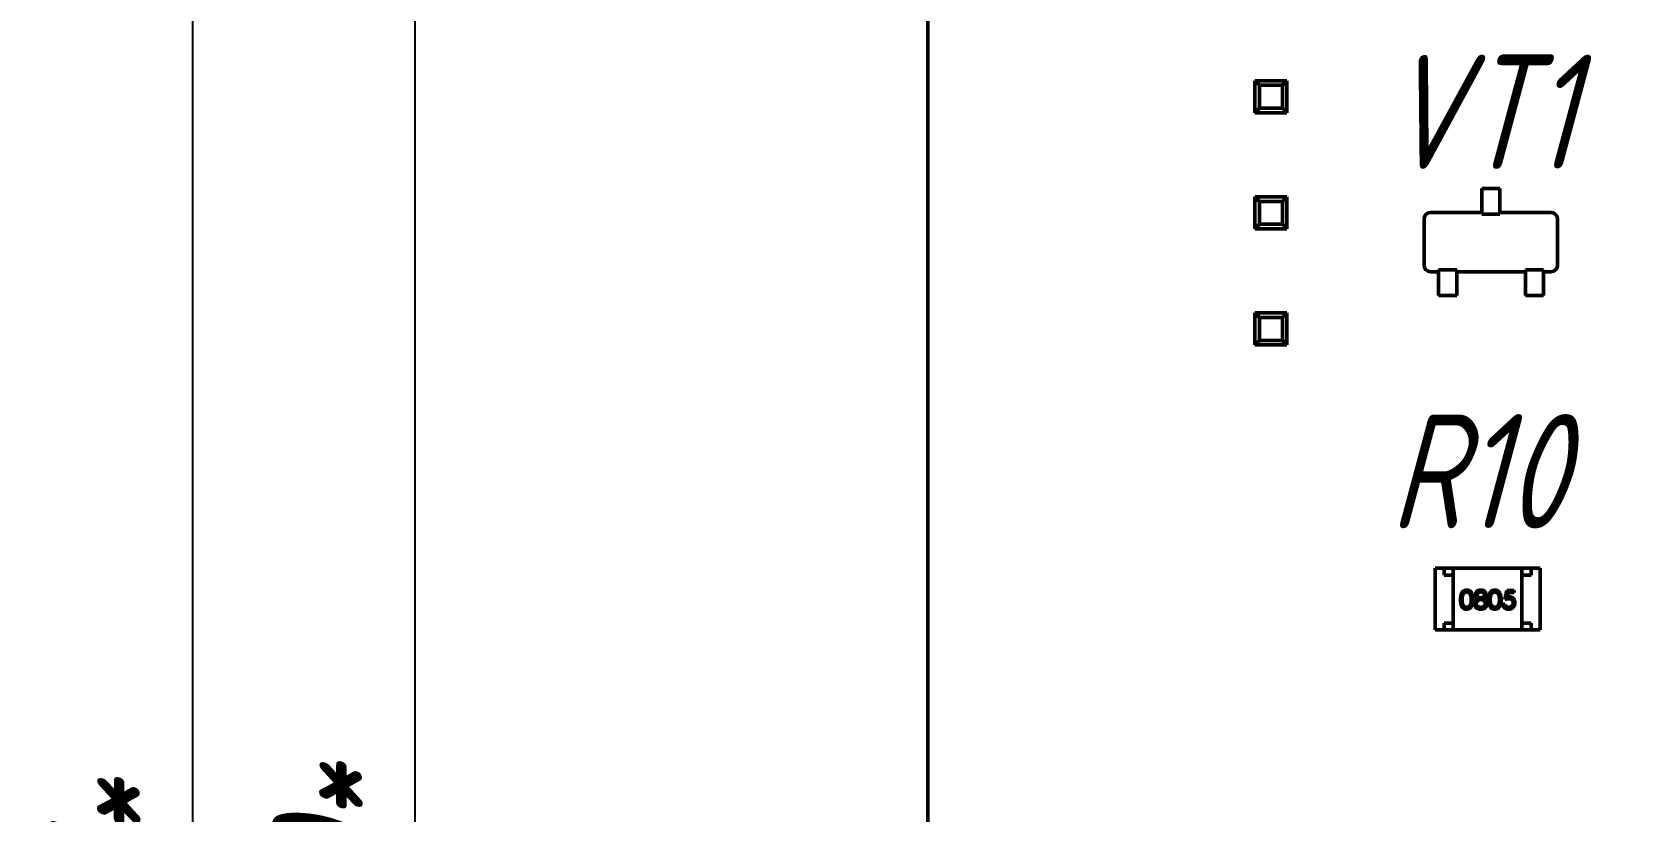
# Model space of a CAD drawing. Header units: millimetres. Extents: x 2803 to 446186229, y 1206 to 1506.
# Drawn here: x 2816.74 to 2851.5, y 1449.55 to 1466.6 of the extents above; entities that cross this region are included whole.
import ezdxf

# ---------------------------------------------------------------- set-up
doc = ezdxf.new("R2010")
doc.units = ezdxf.units.MM
doc.layers.add('Tonk', color=7, linetype='Continuous', lineweight=25)
doc.layers.add('Видимый контур (ГОСТ)', color=7, linetype='Continuous', lineweight=50)
doc.styles.get("Standard").update_dxf_attribs({"font": '', "width": 0.8, "oblique": 15})
doc.styles.get('Standard').set_extended_font_data('GOST type B')
doc.dimstyles.new('ISO-25', dxfattribs={"dimtxt": 2.5, "dimasz": 2.5, "dimexe": 1.25, "dimexo": 0, "dimtad": 1, "dimtxsty": 'Standard', "dimcen": 2.5, "dimadec": 0, "dimazin": 0, "dimtfac": 1, "dimtmove": 0, "dimatfit": 3, "dimfxl": 1, "dimarcsym": 0})

# ---------------------------------------------------------------- blocks, each defined once
blk = doc.blocks.new('*D35')
at = {"layer": 'Tonk', "color": 0, "lineweight": -2, "transparency": 16777216}
for p, q in [((2840.765, 1475.003), (2819.001, 1475.003)), ((2820.251, 1472.503), (2820.251, 1423.798)), ((2858.601, 1421.298), (2819.001, 1421.298))]:
    blk.add_line(p, q, dxfattribs=at)
at = {"layer": 'Tonk', "color": 0, "transparency": 16777216}
for points in [[(2819.834, 1472.503), (2820.668, 1472.503), (2820.251, 1475.003)], [(2819.834, 1423.798), (2820.668, 1423.798), (2820.251, 1421.298)]]:
    blk.add_solid(points, dxfattribs=at)
at = {"layer": 'Tonk', "color": 0, "transparency": 16777216, "insert": (2818.376, 1448.151), "char_height": 2.5, "attachment_point": 5, "rotation": 90}
blk.add_mtext('57*', dxfattribs=at)
blk = doc.blocks.new('*D46')
at = {"layer": 'Tonk', "color": 0, "lineweight": -2, "transparency": 16777216}
for p, q in [((2837.49, 1472.009), (2823.862, 1472.009)), ((2825.112, 1469.509), (2825.112, 1427.519)), ((2837.49, 1425.019), (2823.862, 1425.019))]:
    blk.add_line(p, q, dxfattribs=at)
at = {"layer": 'Tonk', "color": 0, "transparency": 16777216}
for points in [[(2824.695, 1469.509), (2825.528, 1469.509), (2825.112, 1472.009)], [(2824.695, 1427.519), (2825.528, 1427.519), (2825.112, 1425.019)]]:
    blk.add_solid(points, dxfattribs=at)
at = {"layer": 'Tonk', "color": 0, "transparency": 16777216, "insert": (2823.237, 1448.514), "char_height": 2.5, "attachment_point": 5, "rotation": 90}
blk.add_mtext('50*', dxfattribs=at)

msp = doc.modelspace()

# ---------------------------------------------------------------- linework, layer by layer
at = {"layer": 'Видимый контур (ГОСТ)'}
for p, q in [((2836.34, 1425.959), (2836.335, 1470.574)), ((2843.49, 1464.829), (2843.49, 1465.529)), ((2843.49, 1465.529), (2844.19, 1465.529)), ((2843.59, 1465.429), (2843.49, 1465.529)), ((2843.59, 1464.929), (2843.59, 1465.429)), ((2843.59, 1465.429), (2844.09, 1465.429)), ((2844.19, 1465.529), (2844.09, 1465.429)), ((2844.09, 1465.429), (2844.09, 1464.929)), ((2844.19, 1465.529), (2844.19, 1464.829)), ((2843.59, 1464.929), (2843.49, 1464.829)), ((2844.19, 1464.829), (2843.49, 1464.829)), ((2844.09, 1464.929), (2843.59, 1464.929)), ((2844.19, 1464.829), (2844.09, 1464.929)), ((2843.49, 1462.289), (2843.49, 1462.989)), ((2843.49, 1462.989), (2844.19, 1462.989)), ((2843.59, 1462.889), (2843.49, 1462.989)), ((2844.19, 1462.989), (2844.09, 1462.889)), ((2844.19, 1462.989), (2844.19, 1462.289)), ((2848.45, 1463.169), (2848.45, 1462.944)), ((2848.45, 1463.169), (2848.85, 1463.169)), ((2848.85, 1463.169), (2848.85, 1462.944)), ((2843.59, 1462.389), (2843.59, 1462.889)), ((2843.59, 1462.889), (2844.09, 1462.889)), ((2844.09, 1462.889), (2844.09, 1462.389)), ((2848.45, 1462.649), (2847.335, 1462.649)), ((2848.45, 1462.944), (2848.45, 1462.894)), ((2848.45, 1462.894), (2848.45, 1462.853)), ((2848.45, 1462.654), (2848.45, 1462.853)), ((2848.45, 1462.654), (2848.45, 1462.608)), ((2848.85, 1462.944), (2848.85, 1462.894)), ((2848.85, 1462.894), (2848.85, 1462.853)), ((2848.85, 1462.654), (2848.85, 1462.853)), ((2848.85, 1462.654), (2848.85, 1462.608)), ((2849.965, 1462.649), (2848.85, 1462.649)), ((2843.59, 1462.389), (2843.49, 1462.289)), ((2844.19, 1462.289), (2843.49, 1462.289)), ((2844.09, 1462.389), (2843.59, 1462.389)), ((2844.19, 1462.289), (2844.09, 1462.389)), ((2847.19, 1462.504), (2847.19, 1461.493)), ((2848.85, 1462.608), (2848.45, 1462.608)), ((2850.11, 1461.493), (2850.11, 1462.504)), ((2847.335, 1461.349), (2847.505, 1461.349)), ((2847.905, 1461.389), (2847.505, 1461.389)), ((2847.505, 1461.343), (2847.505, 1461.389)), ((2847.505, 1461.343), (2847.505, 1461.145)), ((2847.905, 1461.343), (2847.905, 1461.389)), ((2847.905, 1461.349), (2849.405, 1461.349)), ((2847.905, 1461.343), (2847.905, 1461.145)), ((2849.805, 1461.389), (2849.405, 1461.389)), ((2849.405, 1461.343), (2849.405, 1461.389)), ((2849.405, 1461.343), (2849.405, 1461.145)), ((2849.805, 1461.343), (2849.805, 1461.389)), ((2849.805, 1461.349), (2849.965, 1461.349)), ((2849.805, 1461.343), (2849.805, 1461.145)), ((2847.505, 1461.103), (2847.505, 1461.145)), ((2847.505, 1461.053), (2847.505, 1461.103)), ((2847.505, 1460.829), (2847.505, 1461.053)), ((2847.905, 1461.103), (2847.905, 1461.145)), ((2847.905, 1461.053), (2847.905, 1461.103)), ((2847.905, 1460.829), (2847.905, 1461.053)), ((2849.405, 1461.103), (2849.405, 1461.145)), ((2849.405, 1461.053), (2849.405, 1461.103)), ((2849.405, 1460.829), (2849.405, 1461.053)), ((2849.805, 1461.103), (2849.805, 1461.145)), ((2849.805, 1461.053), (2849.805, 1461.103)), ((2849.805, 1460.829), (2849.805, 1461.053)), ((2847.505, 1460.829), (2847.905, 1460.829)), ((2849.405, 1460.829), (2849.805, 1460.829)), ((2843.49, 1459.749), (2843.49, 1460.449)), ((2843.49, 1460.449), (2844.19, 1460.449)), ((2843.59, 1460.349), (2843.49, 1460.449)), ((2843.59, 1459.849), (2843.59, 1460.349)), ((2843.59, 1460.349), (2844.09, 1460.349)), ((2844.19, 1460.449), (2844.09, 1460.349)), ((2844.09, 1460.349), (2844.09, 1459.849)), ((2844.19, 1460.449), (2844.19, 1459.749)), ((2843.59, 1459.849), (2843.49, 1459.749)), ((2844.19, 1459.749), (2843.49, 1459.749)), ((2844.09, 1459.849), (2843.59, 1459.849)), ((2844.19, 1459.749), (2844.09, 1459.849)), ((2847.43, 1453.514), (2847.43, 1454.864)), ((2847.43, 1454.864), (2847.63, 1454.864)), ((2847.83, 1454.864), (2847.63, 1454.864)), ((2847.63, 1454.864), (2847.63, 1454.714)), ((2847.63, 1454.714), (2847.83, 1454.714)), ((2849.33, 1454.864), (2847.83, 1454.864)), ((2847.83, 1454.864), (2847.83, 1453.514)), ((2847.83, 1453.664), (2847.83, 1454.714)), ((2849.53, 1454.864), (2849.33, 1454.864)), ((2849.33, 1454.864), (2849.33, 1453.514)), ((2849.33, 1454.714), (2849.53, 1454.714)), ((2849.33, 1453.664), (2849.33, 1454.714)), ((2849.73, 1454.864), (2849.53, 1454.864)), ((2849.53, 1454.714), (2849.53, 1454.864)), ((2849.73, 1453.514), (2849.73, 1454.864)), ((2848.957, 1454.176), (2848.998, 1454.376)), ((2848.998, 1454.376), (2849.162, 1454.376)), ((2849.026, 1454.335), (2849.004, 1454.23)), ((2849.162, 1454.335), (2849.026, 1454.335)), ((2849.162, 1454.376), (2849.162, 1454.335)), ((2848.916, 1454.078), (2848.951, 1454.078)), ((2847.63, 1453.664), (2847.63, 1453.514)), ((2847.83, 1453.664), (2847.63, 1453.664)), ((2849.53, 1453.664), (2849.33, 1453.664)), ((2849.53, 1453.514), (2849.53, 1453.664)), ((2847.43, 1453.514), (2847.63, 1453.514)), ((2847.63, 1453.514), (2847.83, 1453.514)), ((2849.33, 1453.514), (2847.83, 1453.514)), ((2849.33, 1453.514), (2849.53, 1453.514)), ((2849.73, 1453.514), (2849.53, 1453.514))]:
    msp.add_line(p, q, dxfattribs=at)
for centre, start, end in [((2843.84, 1465.179), 89.5435, 90.4565), ((2843.84, 1462.639), 89.525, 90.475), ((2843.84, 1460.099), 89.5073, 90.4927)]:
    msp.add_arc(centre, 0.35, start, end, dxfattribs=at)
for centre, major_axis, start_param, end_param in [((2847.345, 1462.493), (-0.113, 0.113), 5.531306, 7.035065), ((2849.955, 1462.493), (0.113, 0.113), 5.531306, 7.035065), ((2847.345, 1461.504), (0.113, 0.113), 2.389713, 3.893472), ((2849.955, 1461.504), (-0.113, 0.113), 2.389713, 3.893472)]:
    msp.add_ellipse(centre, major_axis=major_axis, ratio=0.935113, start_param=start_param, end_param=end_param, dxfattribs=at)
for points, knots in [([(2847.987, 1454.176), (2847.987, 1454.182), (2847.987, 1454.194), (2847.988, 1454.213), (2847.99, 1454.23), (2847.991, 1454.246), (2847.994, 1454.26), (2847.997, 1454.274), (2848, 1454.286), (2848.004, 1454.298), (2848.008, 1454.309), (2848.013, 1454.318), (2848.019, 1454.328), (2848.024, 1454.336), (2848.031, 1454.344), (2848.037, 1454.351), (2848.044, 1454.358), (2848.052, 1454.364), (2848.06, 1454.369), (2848.068, 1454.374), (2848.076, 1454.377), (2848.085, 1454.38), (2848.093, 1454.383), (2848.102, 1454.385), (2848.112, 1454.386), (2848.118, 1454.386), (2848.121, 1454.386)], [0, 0, 0, 0, 0.068595, 0.133246, 0.194313, 0.251279, 0.304513, 0.354235, 0.400481, 0.443411, 0.484015, 0.523252, 0.561042, 0.5979, 0.633518, 0.668314, 0.702496, 0.736685, 0.770293, 0.803437, 0.835913, 0.86846, 0.900847, 0.933467, 0.966258, 1, 1, 1, 1]), ([(2848.122, 1454.345), (2848.118, 1454.345), (2848.109, 1454.344), (2848.096, 1454.341), (2848.083, 1454.335), (2848.073, 1454.329), (2848.066, 1454.323), (2848.06, 1454.318), (2848.055, 1454.312), (2848.051, 1454.306), (2848.046, 1454.299), (2848.042, 1454.292), (2848.039, 1454.284), (2848.035, 1454.276), (2848.032, 1454.267), (2848.03, 1454.257), (2848.028, 1454.246), (2848.026, 1454.234), (2848.025, 1454.221), (2848.024, 1454.207), (2848.023, 1454.192), (2848.023, 1454.181), (2848.023, 1454.176)], [0, 0, 0, 0, 0.060387, 0.120883, 0.182755, 0.247811, 0.281299, 0.315088, 0.349702, 0.384857, 0.420966, 0.458511, 0.497175, 0.537602, 0.580503, 0.627468, 0.678388, 0.733983, 0.793747, 0.857714, 0.926698, 1, 1, 1, 1]), ([(2848.121, 1454.386), (2848.124, 1454.386), (2848.131, 1454.386), (2848.14, 1454.385), (2848.149, 1454.383), (2848.158, 1454.381), (2848.167, 1454.377), (2848.175, 1454.374), (2848.183, 1454.369), (2848.191, 1454.364), (2848.199, 1454.358), (2848.206, 1454.351), (2848.213, 1454.344), (2848.219, 1454.336), (2848.225, 1454.327), (2848.231, 1454.317), (2848.236, 1454.307), (2848.241, 1454.296), (2848.245, 1454.284), (2848.249, 1454.272), (2848.252, 1454.258), (2848.255, 1454.243), (2848.257, 1454.228), (2848.258, 1454.211), (2848.259, 1454.194), (2848.259, 1454.182), (2848.259, 1454.176)], [0, 0, 0, 0, 0.033788, 0.067194, 0.099862, 0.132567, 0.165151, 0.197913, 0.231319, 0.265083, 0.299255, 0.334399, 0.369943, 0.406284, 0.444064, 0.482998, 0.523354, 0.565537, 0.609613, 0.656391, 0.705885, 0.758325, 0.813832, 0.872795, 0.934722, 1, 1, 1, 1]), ([(2848.223, 1454.176), (2848.223, 1454.181), (2848.223, 1454.19), (2848.223, 1454.204), (2848.221, 1454.217), (2848.22, 1454.229), (2848.218, 1454.241), (2848.216, 1454.252), (2848.213, 1454.263), (2848.21, 1454.272), (2848.206, 1454.281), (2848.203, 1454.29), (2848.198, 1454.298), (2848.194, 1454.305), (2848.189, 1454.312), (2848.184, 1454.318), (2848.178, 1454.323), (2848.171, 1454.329), (2848.161, 1454.335), (2848.148, 1454.341), (2848.135, 1454.344), (2848.127, 1454.345), (2848.122, 1454.345)], [0, 0, 0, 0, 0.065681, 0.128486, 0.188175, 0.245106, 0.299448, 0.350823, 0.399942, 0.446672, 0.491255, 0.533376, 0.573853, 0.612526, 0.649597, 0.685532, 0.720106, 0.753838, 0.818925, 0.880493, 0.940311, 1, 1, 1, 1]), ([(2848.316, 1454.283), (2848.316, 1454.288), (2848.316, 1454.296), (2848.319, 1454.309), (2848.324, 1454.321), (2848.331, 1454.334), (2848.339, 1454.345), (2848.349, 1454.356), (2848.361, 1454.365), (2848.374, 1454.372), (2848.387, 1454.378), (2848.402, 1454.383), (2848.417, 1454.386), (2848.428, 1454.386), (2848.433, 1454.386)], [0, 0, 0, 0, 0.074058, 0.14887, 0.226668, 0.307735, 0.391157, 0.473929, 0.557928, 0.644989, 0.733364, 0.821092, 0.909287, 1, 1, 1, 1]), ([(2848.431, 1454.345), (2848.428, 1454.345), (2848.422, 1454.345), (2848.414, 1454.344), (2848.407, 1454.343), (2848.399, 1454.341), (2848.392, 1454.338), (2848.386, 1454.335), (2848.38, 1454.331), (2848.374, 1454.327), (2848.369, 1454.322), (2848.364, 1454.317), (2848.36, 1454.312), (2848.357, 1454.307), (2848.355, 1454.301), (2848.353, 1454.295), (2848.352, 1454.289), (2848.351, 1454.285), (2848.351, 1454.283)], [0, 0, 0, 0, 0.075243, 0.147209, 0.216447, 0.284025, 0.350655, 0.415031, 0.47963, 0.544652, 0.608044, 0.667828, 0.725114, 0.780992, 0.835527, 0.889438, 0.944072, 1, 1, 1, 1]), ([(2848.51, 1454.284), (2848.51, 1454.286), (2848.51, 1454.289), (2848.509, 1454.295), (2848.508, 1454.3), (2848.505, 1454.306), (2848.502, 1454.311), (2848.499, 1454.316), (2848.495, 1454.321), (2848.49, 1454.326), (2848.485, 1454.33), (2848.479, 1454.334), (2848.472, 1454.338), (2848.465, 1454.34), (2848.457, 1454.342), (2848.449, 1454.344), (2848.44, 1454.345), (2848.434, 1454.345), (2848.431, 1454.345)], [0, 0, 0, 0, 0.050902, 0.101034, 0.151084, 0.203062, 0.256248, 0.310847, 0.368769, 0.430015, 0.49252, 0.556049, 0.621996, 0.690192, 0.761385, 0.836356, 0.915487, 1, 1, 1, 1]), ([(2848.433, 1454.386), (2848.438, 1454.386), (2848.448, 1454.386), (2848.463, 1454.383), (2848.477, 1454.378), (2848.49, 1454.372), (2848.503, 1454.365), (2848.514, 1454.355), (2848.523, 1454.345), (2848.531, 1454.333), (2848.538, 1454.321), (2848.543, 1454.309), (2848.546, 1454.296), (2848.546, 1454.287), (2848.546, 1454.282)], [0, 0, 0, 0, 0.08941, 0.176306, 0.262626, 0.349446, 0.435498, 0.518928, 0.601355, 0.684256, 0.765807, 0.844877, 0.92228, 1, 1, 1, 1]), ([(2848.603, 1454.176), (2848.603, 1454.182), (2848.603, 1454.194), (2848.604, 1454.213), (2848.605, 1454.23), (2848.607, 1454.246), (2848.609, 1454.26), (2848.612, 1454.274), (2848.615, 1454.286), (2848.619, 1454.298), (2848.624, 1454.309), (2848.629, 1454.318), (2848.634, 1454.328), (2848.64, 1454.336), (2848.646, 1454.344), (2848.653, 1454.351), (2848.66, 1454.358), (2848.667, 1454.364), (2848.675, 1454.369), (2848.683, 1454.374), (2848.692, 1454.377), (2848.7, 1454.38), (2848.709, 1454.383), (2848.718, 1454.385), (2848.727, 1454.386), (2848.733, 1454.386), (2848.736, 1454.386)], [0, 0, 0, 0, 0.068595, 0.133246, 0.194313, 0.251279, 0.304513, 0.354235, 0.400481, 0.443411, 0.484015, 0.523252, 0.561042, 0.5979, 0.633518, 0.668314, 0.702496, 0.736685, 0.770293, 0.803437, 0.835913, 0.86846, 0.900847, 0.933467, 0.966258, 1, 1, 1, 1]), ([(2848.738, 1454.345), (2848.733, 1454.345), (2848.724, 1454.344), (2848.711, 1454.341), (2848.699, 1454.335), (2848.689, 1454.329), (2848.681, 1454.323), (2848.676, 1454.318), (2848.671, 1454.312), (2848.666, 1454.306), (2848.662, 1454.299), (2848.658, 1454.292), (2848.654, 1454.284), (2848.651, 1454.276), (2848.648, 1454.267), (2848.645, 1454.257), (2848.643, 1454.246), (2848.642, 1454.234), (2848.64, 1454.221), (2848.639, 1454.207), (2848.639, 1454.192), (2848.639, 1454.181), (2848.639, 1454.176)], [0, 0, 0, 0, 0.060387, 0.120883, 0.182755, 0.247811, 0.281299, 0.315088, 0.349702, 0.384857, 0.420966, 0.458511, 0.497175, 0.537602, 0.580503, 0.627468, 0.678388, 0.733983, 0.793747, 0.857714, 0.926698, 1, 1, 1, 1]), ([(2848.736, 1454.386), (2848.74, 1454.386), (2848.746, 1454.386), (2848.755, 1454.385), (2848.764, 1454.383), (2848.773, 1454.381), (2848.782, 1454.377), (2848.79, 1454.374), (2848.799, 1454.369), (2848.807, 1454.364), (2848.814, 1454.358), (2848.822, 1454.351), (2848.828, 1454.344), (2848.835, 1454.336), (2848.841, 1454.327), (2848.846, 1454.317), (2848.852, 1454.307), (2848.856, 1454.296), (2848.861, 1454.284), (2848.864, 1454.272), (2848.868, 1454.258), (2848.87, 1454.243), (2848.872, 1454.228), (2848.874, 1454.211), (2848.874, 1454.194), (2848.874, 1454.182), (2848.874, 1454.176)], [0, 0, 0, 0, 0.033788, 0.067194, 0.099862, 0.132567, 0.165151, 0.197913, 0.231319, 0.265083, 0.299255, 0.334399, 0.369943, 0.406284, 0.444064, 0.482998, 0.523354, 0.565537, 0.609613, 0.656391, 0.705885, 0.758325, 0.813832, 0.872795, 0.934722, 1, 1, 1, 1]), ([(2848.839, 1454.176), (2848.839, 1454.181), (2848.838, 1454.19), (2848.838, 1454.204), (2848.837, 1454.217), (2848.835, 1454.229), (2848.833, 1454.241), (2848.831, 1454.252), (2848.828, 1454.263), (2848.825, 1454.272), (2848.822, 1454.281), (2848.818, 1454.29), (2848.814, 1454.298), (2848.809, 1454.305), (2848.804, 1454.312), (2848.799, 1454.318), (2848.794, 1454.323), (2848.786, 1454.329), (2848.776, 1454.335), (2848.764, 1454.341), (2848.751, 1454.344), (2848.742, 1454.345), (2848.738, 1454.345)], [0, 0, 0, 0, 0.065681, 0.128486, 0.188175, 0.245106, 0.299448, 0.350823, 0.399942, 0.446672, 0.491255, 0.533376, 0.573853, 0.612526, 0.649597, 0.685532, 0.720106, 0.753838, 0.818925, 0.880493, 0.940311, 1, 1, 1, 1]), ([(2848.121, 1453.966), (2848.118, 1453.966), (2848.112, 1453.966), (2848.102, 1453.967), (2848.094, 1453.968), (2848.085, 1453.971), (2848.076, 1453.974), (2848.068, 1453.978), (2848.06, 1453.982), (2848.052, 1453.987), (2848.045, 1453.993), (2848.038, 1454), (2848.031, 1454.007), (2848.025, 1454.015), (2848.019, 1454.024), (2848.014, 1454.033), (2848.009, 1454.043), (2848.004, 1454.053), (2848, 1454.065), (2847.997, 1454.078), (2847.994, 1454.091), (2847.991, 1454.106), (2847.99, 1454.122), (2847.988, 1454.139), (2847.987, 1454.157), (2847.987, 1454.169), (2847.987, 1454.176)], [0, 0, 0, 0, 0.033787, 0.066622, 0.099285, 0.131361, 0.163585, 0.196104, 0.228902, 0.262158, 0.295991, 0.330218, 0.36506, 0.400951, 0.43762, 0.475708, 0.515381, 0.556414, 0.599765, 0.646424, 0.696431, 0.749782, 0.806573, 0.867436, 0.931887, 1, 1, 1, 1]), ([(2848.023, 1454.176), (2848.023, 1454.17), (2848.023, 1454.16), (2848.024, 1454.145), (2848.025, 1454.131), (2848.026, 1454.118), (2848.028, 1454.106), (2848.03, 1454.095), (2848.032, 1454.085), (2848.035, 1454.076), (2848.039, 1454.067), (2848.042, 1454.06), (2848.046, 1454.052), (2848.05, 1454.046), (2848.055, 1454.04), (2848.06, 1454.034), (2848.066, 1454.029), (2848.073, 1454.023), (2848.083, 1454.016), (2848.096, 1454.011), (2848.109, 1454.007), (2848.118, 1454.007), (2848.122, 1454.007)], [0, 0, 0, 0, 0.072951, 0.141584, 0.205926, 0.265301, 0.320597, 0.371817, 0.41879, 0.461699, 0.502134, 0.540804, 0.578181, 0.614297, 0.649678, 0.684299, 0.718359, 0.752081, 0.817652, 0.879722, 0.939966, 1, 1, 1, 1]), ([(2848.259, 1454.176), (2848.259, 1454.169), (2848.259, 1454.158), (2848.258, 1454.14), (2848.257, 1454.124), (2848.255, 1454.108), (2848.252, 1454.094), (2848.249, 1454.08), (2848.246, 1454.067), (2848.241, 1454.056), (2848.237, 1454.045), (2848.231, 1454.035), (2848.226, 1454.025), (2848.22, 1454.016), (2848.213, 1454.008), (2848.207, 1454.001), (2848.199, 1453.994), (2848.192, 1453.988), (2848.183, 1453.983), (2848.175, 1453.978), (2848.167, 1453.974), (2848.158, 1453.971), (2848.149, 1453.969), (2848.14, 1453.967), (2848.131, 1453.966), (2848.124, 1453.966), (2848.121, 1453.966)], [0, 0, 0, 0, 0.065063, 0.126773, 0.185516, 0.240765, 0.29298, 0.34225, 0.388919, 0.432776, 0.474628, 0.514775, 0.553606, 0.591426, 0.628028, 0.663804, 0.698984, 0.733591, 0.767628, 0.801208, 0.834264, 0.866981, 0.89972, 0.932702, 0.966176, 1, 1, 1, 1]), ([(2848.122, 1454.007), (2848.127, 1454.007), (2848.136, 1454.007), (2848.148, 1454.011), (2848.161, 1454.016), (2848.171, 1454.022), (2848.178, 1454.028), (2848.184, 1454.033), (2848.189, 1454.039), (2848.193, 1454.045), (2848.198, 1454.052), (2848.201, 1454.059), (2848.205, 1454.067), (2848.207, 1454.072), (2848.208, 1454.075)], [0, 0, 0, 0, 0.112813, 0.225394, 0.339595, 0.459675, 0.521735, 0.583926, 0.648174, 0.713881, 0.781004, 0.851451, 0.924051, 1, 1, 1, 1]), ([(2848.208, 1454.075), (2848.209, 1454.079), (2848.212, 1454.086), (2848.215, 1454.097), (2848.217, 1454.109), (2848.22, 1454.121), (2848.221, 1454.134), (2848.222, 1454.148), (2848.223, 1454.161), (2848.223, 1454.171), (2848.223, 1454.176)], [0, 0, 0, 0, 0.110588, 0.224542, 0.342503, 0.464324, 0.590756, 0.722227, 0.858843, 1, 1, 1, 1]), ([(2848.295, 1454.089), (2848.295, 1454.092), (2848.295, 1454.097), (2848.296, 1454.106), (2848.298, 1454.114), (2848.3, 1454.121), (2848.302, 1454.129), (2848.305, 1454.136), (2848.309, 1454.143), (2848.314, 1454.15), (2848.319, 1454.157), (2848.324, 1454.164), (2848.331, 1454.17), (2848.338, 1454.176), (2848.346, 1454.182), (2848.355, 1454.188), (2848.364, 1454.193), (2848.371, 1454.197), (2848.374, 1454.199)], [0, 0, 0, 0, 0.058854, 0.116315, 0.172675, 0.22878, 0.28458, 0.340257, 0.39663, 0.453507, 0.512318, 0.572648, 0.636022, 0.702363, 0.771483, 0.844184, 0.92007, 1, 1, 1, 1]), ([(2848.43, 1453.966), (2848.425, 1453.966), (2848.415, 1453.966), (2848.399, 1453.968), (2848.385, 1453.971), (2848.372, 1453.975), (2848.36, 1453.98), (2848.349, 1453.987), (2848.338, 1453.995), (2848.329, 1454.004), (2848.321, 1454.014), (2848.314, 1454.024), (2848.308, 1454.034), (2848.303, 1454.044), (2848.3, 1454.055), (2848.297, 1454.066), (2848.295, 1454.078), (2848.295, 1454.085), (2848.295, 1454.089)], [0, 0, 0, 0, 0.078556, 0.152863, 0.22356, 0.290375, 0.355403, 0.418291, 0.480389, 0.543073, 0.604924, 0.664398, 0.721943, 0.778375, 0.83383, 0.888861, 0.944089, 1, 1, 1, 1]), ([(2848.374, 1454.199), (2848.369, 1454.201), (2848.36, 1454.206), (2848.348, 1454.215), (2848.338, 1454.225), (2848.33, 1454.235), (2848.323, 1454.247), (2848.319, 1454.259), (2848.316, 1454.271), (2848.316, 1454.279), (2848.316, 1454.283)], [0, 0, 0, 0, 0.14586, 0.282426, 0.41085, 0.535029, 0.654701, 0.770133, 0.884556, 1, 1, 1, 1]), ([(2848.433, 1454.176), (2848.43, 1454.176), (2848.423, 1454.176), (2848.412, 1454.174), (2848.402, 1454.172), (2848.393, 1454.169), (2848.384, 1454.166), (2848.376, 1454.161), (2848.368, 1454.156), (2848.36, 1454.149), (2848.353, 1454.143), (2848.347, 1454.136), (2848.342, 1454.128), (2848.338, 1454.121), (2848.335, 1454.113), (2848.333, 1454.105), (2848.331, 1454.096), (2848.331, 1454.091), (2848.331, 1454.088)], [0, 0, 0, 0, 0.071269, 0.139812, 0.206497, 0.271535, 0.336082, 0.400528, 0.464984, 0.53005, 0.594423, 0.655583, 0.714849, 0.772115, 0.828999, 0.885122, 0.942079, 1, 1, 1, 1]), ([(2848.331, 1454.088), (2848.331, 1454.084), (2848.331, 1454.077), (2848.334, 1454.067), (2848.338, 1454.056), (2848.343, 1454.047), (2848.35, 1454.037), (2848.358, 1454.029), (2848.368, 1454.022), (2848.379, 1454.017), (2848.39, 1454.012), (2848.403, 1454.009), (2848.417, 1454.007), (2848.426, 1454.007), (2848.431, 1454.007)], [0, 0, 0, 0, 0.074898, 0.148596, 0.224471, 0.302323, 0.381919, 0.461149, 0.542417, 0.626716, 0.714597, 0.804903, 0.900127, 1, 1, 1, 1]), ([(2848.351, 1454.283), (2848.351, 1454.281), (2848.352, 1454.277), (2848.353, 1454.27), (2848.355, 1454.265), (2848.357, 1454.259), (2848.361, 1454.253), (2848.365, 1454.248), (2848.37, 1454.242), (2848.376, 1454.237), (2848.382, 1454.232), (2848.388, 1454.228), (2848.395, 1454.225), (2848.402, 1454.222), (2848.409, 1454.22), (2848.417, 1454.218), (2848.424, 1454.217), (2848.43, 1454.217), (2848.432, 1454.217)], [0, 0, 0, 0, 0.054564, 0.107826, 0.161924, 0.21751, 0.274498, 0.334815, 0.397555, 0.464755, 0.532901, 0.600097, 0.665354, 0.731084, 0.796883, 0.863292, 0.930831, 1, 1, 1, 1]), ([(2848.537, 1454.009), (2848.533, 1454.006), (2848.527, 1453.999), (2848.516, 1453.99), (2848.504, 1453.982), (2848.491, 1453.976), (2848.478, 1453.971), (2848.463, 1453.968), (2848.447, 1453.966), (2848.436, 1453.966), (2848.43, 1453.966)], [0, 0, 0, 0, 0.119283, 0.237093, 0.354796, 0.474576, 0.59746, 0.724926, 0.858883, 1, 1, 1, 1]), ([(2848.431, 1454.007), (2848.434, 1454.007), (2848.442, 1454.007), (2848.452, 1454.008), (2848.462, 1454.01), (2848.472, 1454.013), (2848.481, 1454.016), (2848.489, 1454.021), (2848.497, 1454.026), (2848.504, 1454.032), (2848.51, 1454.038), (2848.516, 1454.045), (2848.52, 1454.052), (2848.524, 1454.06), (2848.527, 1454.067), (2848.529, 1454.075), (2848.531, 1454.083), (2848.531, 1454.089), (2848.531, 1454.092)], [0, 0, 0, 0, 0.076559, 0.149161, 0.218827, 0.285567, 0.350313, 0.414125, 0.477179, 0.540368, 0.602202, 0.662034, 0.719934, 0.775907, 0.831115, 0.886667, 0.942552, 1, 1, 1, 1]), ([(2848.432, 1454.217), (2848.436, 1454.217), (2848.442, 1454.217), (2848.452, 1454.219), (2848.462, 1454.222), (2848.471, 1454.226), (2848.48, 1454.231), (2848.488, 1454.237), (2848.495, 1454.244), (2848.5, 1454.251), (2848.505, 1454.259), (2848.508, 1454.267), (2848.51, 1454.275), (2848.51, 1454.281), (2848.51, 1454.284)], [0, 0, 0, 0, 0.08969, 0.178494, 0.266838, 0.356558, 0.445334, 0.530806, 0.614076, 0.697707, 0.779142, 0.855354, 0.928557, 1, 1, 1, 1]), ([(2848.531, 1454.092), (2848.531, 1454.094), (2848.531, 1454.1), (2848.529, 1454.108), (2848.527, 1454.115), (2848.524, 1454.123), (2848.52, 1454.13), (2848.515, 1454.137), (2848.509, 1454.144), (2848.502, 1454.15), (2848.495, 1454.156), (2848.487, 1454.161), (2848.479, 1454.166), (2848.471, 1454.169), (2848.462, 1454.172), (2848.452, 1454.174), (2848.443, 1454.176), (2848.436, 1454.176), (2848.433, 1454.176)], [0, 0, 0, 0, 0.057339, 0.113063, 0.169181, 0.225775, 0.283826, 0.343454, 0.405907, 0.471392, 0.538003, 0.603064, 0.667602, 0.732225, 0.797005, 0.863048, 0.930357, 1, 1, 1, 1]), ([(2848.546, 1454.282), (2848.546, 1454.278), (2848.546, 1454.269), (2848.543, 1454.257), (2848.539, 1454.245), (2848.532, 1454.234), (2848.524, 1454.224), (2848.514, 1454.215), (2848.503, 1454.206), (2848.494, 1454.201), (2848.489, 1454.199)], [0, 0, 0, 0, 0.121904, 0.239413, 0.35541, 0.472091, 0.592859, 0.718703, 0.854892, 1, 1, 1, 1]), ([(2848.489, 1454.199), (2848.493, 1454.197), (2848.499, 1454.194), (2848.508, 1454.188), (2848.517, 1454.183), (2848.524, 1454.177), (2848.531, 1454.171), (2848.538, 1454.165), (2848.543, 1454.159), (2848.548, 1454.152), (2848.553, 1454.145), (2848.556, 1454.138), (2848.56, 1454.131), (2848.562, 1454.124), (2848.564, 1454.116), (2848.566, 1454.109), (2848.567, 1454.1), (2848.567, 1454.095), (2848.567, 1454.092)], [0, 0, 0, 0, 0.079525, 0.1551, 0.22722, 0.295911, 0.362056, 0.42552, 0.485813, 0.544495, 0.60146, 0.657841, 0.713974, 0.769468, 0.82613, 0.882885, 0.940701, 1, 1, 1, 1]), ([(2848.567, 1454.092), (2848.567, 1454.088), (2848.567, 1454.081), (2848.565, 1454.07), (2848.563, 1454.059), (2848.559, 1454.048), (2848.555, 1454.038), (2848.55, 1454.028), (2848.544, 1454.018), (2848.539, 1454.012), (2848.537, 1454.009)], [0, 0, 0, 0, 0.128158, 0.253673, 0.377325, 0.499385, 0.622918, 0.745839, 0.871395, 1, 1, 1, 1]), ([(2848.736, 1453.966), (2848.733, 1453.966), (2848.727, 1453.966), (2848.718, 1453.967), (2848.709, 1453.968), (2848.7, 1453.971), (2848.692, 1453.974), (2848.683, 1453.978), (2848.675, 1453.982), (2848.668, 1453.987), (2848.66, 1453.993), (2848.653, 1454), (2848.646, 1454.007), (2848.64, 1454.015), (2848.634, 1454.024), (2848.629, 1454.033), (2848.624, 1454.043), (2848.62, 1454.053), (2848.616, 1454.065), (2848.612, 1454.078), (2848.609, 1454.091), (2848.607, 1454.106), (2848.605, 1454.122), (2848.604, 1454.139), (2848.603, 1454.157), (2848.603, 1454.169), (2848.603, 1454.176)], [0, 0, 0, 0, 0.033787, 0.066622, 0.099285, 0.131361, 0.163585, 0.196104, 0.228902, 0.262158, 0.295991, 0.330218, 0.36506, 0.400951, 0.43762, 0.475708, 0.515381, 0.556414, 0.599765, 0.646424, 0.696431, 0.749782, 0.806573, 0.867436, 0.931887, 1, 1, 1, 1]), ([(2848.639, 1454.176), (2848.639, 1454.17), (2848.639, 1454.16), (2848.639, 1454.145), (2848.64, 1454.131), (2848.641, 1454.118), (2848.643, 1454.106), (2848.645, 1454.095), (2848.648, 1454.085), (2848.651, 1454.076), (2848.654, 1454.067), (2848.658, 1454.06), (2848.662, 1454.052), (2848.666, 1454.046), (2848.671, 1454.04), (2848.676, 1454.034), (2848.681, 1454.029), (2848.689, 1454.023), (2848.699, 1454.016), (2848.711, 1454.011), (2848.724, 1454.007), (2848.733, 1454.007), (2848.738, 1454.007)], [0, 0, 0, 0, 0.072951, 0.141584, 0.205926, 0.265301, 0.320597, 0.371817, 0.41879, 0.461699, 0.502134, 0.540804, 0.578181, 0.614297, 0.649678, 0.684299, 0.718359, 0.752081, 0.817652, 0.879722, 0.939966, 1, 1, 1, 1]), ([(2848.874, 1454.176), (2848.874, 1454.169), (2848.874, 1454.158), (2848.874, 1454.14), (2848.872, 1454.124), (2848.87, 1454.108), (2848.868, 1454.094), (2848.864, 1454.08), (2848.861, 1454.067), (2848.857, 1454.056), (2848.852, 1454.045), (2848.847, 1454.035), (2848.841, 1454.025), (2848.835, 1454.016), (2848.829, 1454.008), (2848.822, 1454.001), (2848.815, 1453.994), (2848.807, 1453.988), (2848.799, 1453.983), (2848.791, 1453.978), (2848.782, 1453.974), (2848.773, 1453.971), (2848.764, 1453.969), (2848.755, 1453.967), (2848.746, 1453.966), (2848.74, 1453.966), (2848.736, 1453.966)], [0, 0, 0, 0, 0.065063, 0.126773, 0.185516, 0.240765, 0.29298, 0.34225, 0.388919, 0.432776, 0.474628, 0.514775, 0.553606, 0.591426, 0.628028, 0.663804, 0.698984, 0.733591, 0.767628, 0.801208, 0.834264, 0.866981, 0.89972, 0.932702, 0.966176, 1, 1, 1, 1]), ([(2848.738, 1454.007), (2848.742, 1454.007), (2848.751, 1454.007), (2848.764, 1454.011), (2848.776, 1454.016), (2848.786, 1454.022), (2848.794, 1454.028), (2848.799, 1454.033), (2848.804, 1454.039), (2848.809, 1454.045), (2848.813, 1454.052), (2848.817, 1454.059), (2848.82, 1454.067), (2848.822, 1454.072), (2848.823, 1454.075)], [0, 0, 0, 0, 0.112813, 0.225394, 0.339595, 0.459675, 0.521735, 0.583926, 0.648174, 0.713881, 0.781004, 0.851451, 0.924051, 1, 1, 1, 1]), ([(2848.823, 1454.075), (2848.825, 1454.079), (2848.827, 1454.086), (2848.83, 1454.097), (2848.833, 1454.109), (2848.835, 1454.121), (2848.837, 1454.134), (2848.838, 1454.148), (2848.838, 1454.161), (2848.839, 1454.171), (2848.839, 1454.176)], [0, 0, 0, 0, 0.110588, 0.224542, 0.342503, 0.464324, 0.590756, 0.722227, 0.858843, 1, 1, 1, 1]), ([(2849.038, 1453.966), (2849.034, 1453.966), (2849.026, 1453.966), (2849.014, 1453.967), (2849.003, 1453.97), (2848.993, 1453.973), (2848.983, 1453.978), (2848.973, 1453.983), (2848.964, 1453.989), (2848.955, 1453.997), (2848.947, 1454.005), (2848.94, 1454.014), (2848.934, 1454.023), (2848.929, 1454.033), (2848.924, 1454.043), (2848.92, 1454.055), (2848.917, 1454.066), (2848.916, 1454.074), (2848.916, 1454.078)], [0, 0, 0, 0, 0.065421, 0.128708, 0.190236, 0.250724, 0.310637, 0.370766, 0.431615, 0.493523, 0.555883, 0.617342, 0.678668, 0.740711, 0.802985, 0.866803, 0.932347, 1, 1, 1, 1]), ([(2848.951, 1454.078), (2848.952, 1454.075), (2848.954, 1454.067), (2848.958, 1454.057), (2848.962, 1454.048), (2848.968, 1454.04), (2848.974, 1454.032), (2848.982, 1454.026), (2848.99, 1454.02), (2848.999, 1454.016), (2849.009, 1454.011), (2849.019, 1454.009), (2849.029, 1454.007), (2849.036, 1454.007), (2849.04, 1454.007)], [0, 0, 0, 0, 0.094687, 0.181994, 0.264377, 0.34218, 0.418618, 0.496509, 0.577369, 0.661511, 0.746733, 0.831258, 0.915206, 1, 1, 1, 1]), ([(2849.045, 1454.196), (2849.038, 1454.196), (2849.025, 1454.196), (2848.984, 1454.186), (2848.966, 1454.179), (2848.957, 1454.176)], [0, 0, 0, 0, 0.001976248, 0.001976248, 0.003940074, 0.003940074, 0.003940074, 0.003940074]), ([(2849.004, 1454.23), (2849.008, 1454.231), (2849.016, 1454.233), (2849.029, 1454.235), (2849.04, 1454.237), (2849.048, 1454.237), (2849.051, 1454.237)], [0, 0, 0, 0, 0.275068, 0.532901, 0.773973, 1, 1, 1, 1]), ([(2849.177, 1454.106), (2849.177, 1454.103), (2849.177, 1454.097), (2849.176, 1454.087), (2849.175, 1454.078), (2849.173, 1454.068), (2849.17, 1454.059), (2849.167, 1454.051), (2849.163, 1454.042), (2849.159, 1454.034), (2849.154, 1454.026), (2849.149, 1454.018), (2849.143, 1454.011), (2849.137, 1454.005), (2849.131, 1453.998), (2849.124, 1453.993), (2849.117, 1453.988), (2849.109, 1453.983), (2849.102, 1453.979), (2849.093, 1453.975), (2849.085, 1453.972), (2849.076, 1453.97), (2849.067, 1453.968), (2849.057, 1453.967), (2849.048, 1453.966), (2849.041, 1453.966), (2849.038, 1453.966)], [0, 0, 0, 0, 0.044014, 0.087434, 0.130118, 0.172554, 0.214555, 0.256298, 0.298438, 0.340849, 0.382715, 0.423924, 0.464246, 0.504074, 0.543862, 0.583567, 0.623094, 0.663229, 0.703551, 0.743938, 0.784541, 0.82575, 0.867757, 0.910745, 0.954914, 1, 1, 1, 1]), ([(2849.04, 1454.007), (2849.043, 1454.007), (2849.05, 1454.007), (2849.06, 1454.008), (2849.069, 1454.01), (2849.078, 1454.014), (2849.087, 1454.018), (2849.096, 1454.023), (2849.104, 1454.029), (2849.111, 1454.035), (2849.118, 1454.043), (2849.124, 1454.051), (2849.13, 1454.059), (2849.134, 1454.068), (2849.137, 1454.077), (2849.14, 1454.087), (2849.141, 1454.097), (2849.141, 1454.104), (2849.141, 1454.108)], [0, 0, 0, 0, 0.064207, 0.126425, 0.18768, 0.248216, 0.308305, 0.369661, 0.431699, 0.495947, 0.559758, 0.622295, 0.683911, 0.745092, 0.80674, 0.869087, 0.93329, 1, 1, 1, 1]), ([(2849.141, 1454.108), (2849.141, 1454.111), (2849.141, 1454.117), (2849.14, 1454.127), (2849.138, 1454.135), (2849.135, 1454.144), (2849.131, 1454.151), (2849.127, 1454.159), (2849.121, 1454.166), (2849.115, 1454.172), (2849.108, 1454.178), (2849.101, 1454.183), (2849.093, 1454.187), (2849.084, 1454.19), (2849.075, 1454.193), (2849.065, 1454.195), (2849.055, 1454.196), (2849.048, 1454.196), (2849.045, 1454.196)], [0, 0, 0, 0, 0.065351, 0.127916, 0.18836, 0.247216, 0.30563, 0.36377, 0.422661, 0.482687, 0.5433, 0.604118, 0.664965, 0.727413, 0.791468, 0.858055, 0.927037, 1, 1, 1, 1]), ([(2849.051, 1454.237), (2849.056, 1454.237), (2849.064, 1454.237), (2849.077, 1454.235), (2849.09, 1454.232), (2849.101, 1454.228), (2849.112, 1454.223), (2849.123, 1454.217), (2849.132, 1454.209), (2849.142, 1454.201), (2849.15, 1454.191), (2849.157, 1454.181), (2849.163, 1454.17), (2849.168, 1454.159), (2849.172, 1454.147), (2849.175, 1454.134), (2849.177, 1454.12), (2849.177, 1454.111), (2849.177, 1454.106)], [0, 0, 0, 0, 0.065808, 0.129394, 0.190894, 0.251281, 0.310815, 0.370371, 0.430768, 0.492881, 0.555104, 0.616067, 0.677256, 0.73826, 0.800762, 0.864778, 0.931045, 1, 1, 1, 1])]:
    msp.add_open_spline(points, degree=3, knots=knots, dxfattribs=at)

# ---------------------------------------------------------------- texts
at = {"layer": 'Tonk', "char_height": 2.5, "attachment_point": 1}
for s, insert in [('VT1', (2846.3, 1466.101)), ('R10', (2846.432, 1458.236))]:
    msp.add_mtext_dynamic_manual_height_columns(s, width=6.41285, gutter_width=20, heights=[0], dxfattribs=dict(at, insert=insert))

# ---------------------------------------------------------------- dimensions: what is measured, and where the dimension line sits
at = {"layer": 'Tonk'}
for base, p1, p2, text, picture, middle in [((2820.251, 1421.298), (2840.765, 1475.003), (2858.601, 1421.298), '57*', '*D35', (2818.376, 1448.151)), ((2825.112, 1425.019), (2837.49, 1472.009), (2837.49, 1425.019), '50*', '*D46', (2823.237, 1448.514))]:
    dim = msp.add_linear_dim(base=base, p1=p1, p2=p2, angle=90, text=text, dimstyle='ISO-25', dxfattribs=at)
    dim.commit()
    dim.dimension.update_dxf_attribs({"geometry": picture, "text_midpoint": middle})

doc.saveas('drawing.dxf')
